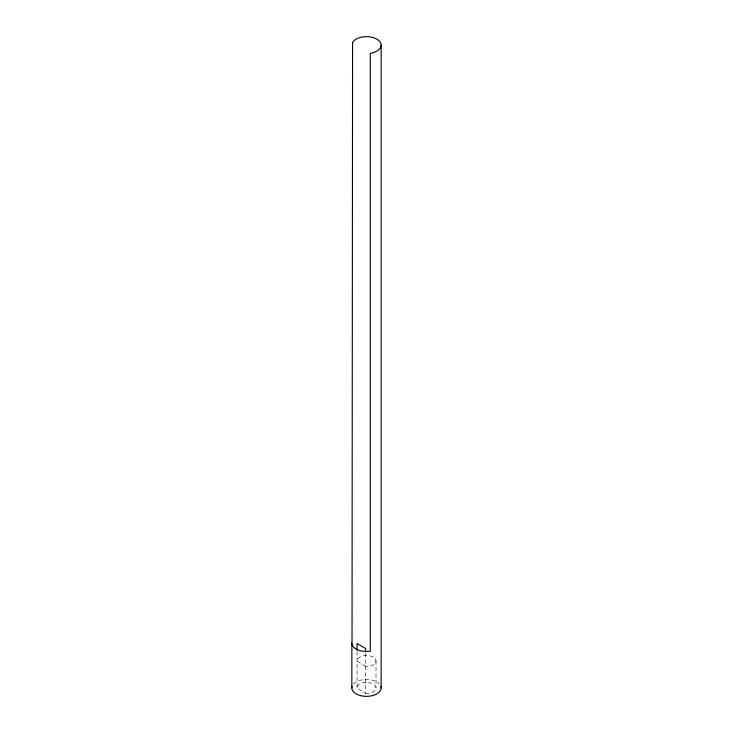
<?xml version="1.0" encoding="UTF-8"?>
<svg xmlns="http://www.w3.org/2000/svg" width="733" height="733" viewBox="0 0 733 733"><rect width="100%" height="100%" fill="white"/><g stroke="black" fill="none" stroke-linecap="round" stroke-linejoin="round"><path stroke-width="0.55" stroke-dasharray="3.67 2.75" d="M365.648 693.354L365.849 693.381A9.52 5.498 0 0 0 376.011 688.076A9.52 5.498 0 0 0 366.482 682.396A9.52 5.498 0 0 0 356.989 688.095L365.648 693.354L365.648 652.993M376.011 660.781L376.011 687.691M357.063 651.399L357.063 688.397M353.453 684.054A14.651 8.457 0 0 1 366.5 679.436A14.651 8.457 0 0 1 379.547 684.054M365.849 666.471L356.989 661.184A9.52 5.498 0 0 1 366.482 655.494A9.52 5.498 0 0 1 376.011 661.166A9.52 5.498 0 0 1 365.849 666.471"/><path stroke-width="1.1" d="M381.151 45.107L381.151 687.893M365.648 651.875L365.648 648.513L357.063 643.556L357.063 650.281M351.849 643.052L351.849 687.893M380.968 686.574A14.651 8.457 0 0 1 366.5 696.35A14.651 8.457 0 0 1 352.032 686.574M352.573 42.496L352.032 641.723A14.651 8.457 0 0 0 368.791 651.399L370.293 651.188L370.293 53.252L371.026 53.152A14.651 8.457 0 0 0 376.854 39.124A14.651 8.457 0 0 0 352.573 42.496"/></g></svg>
